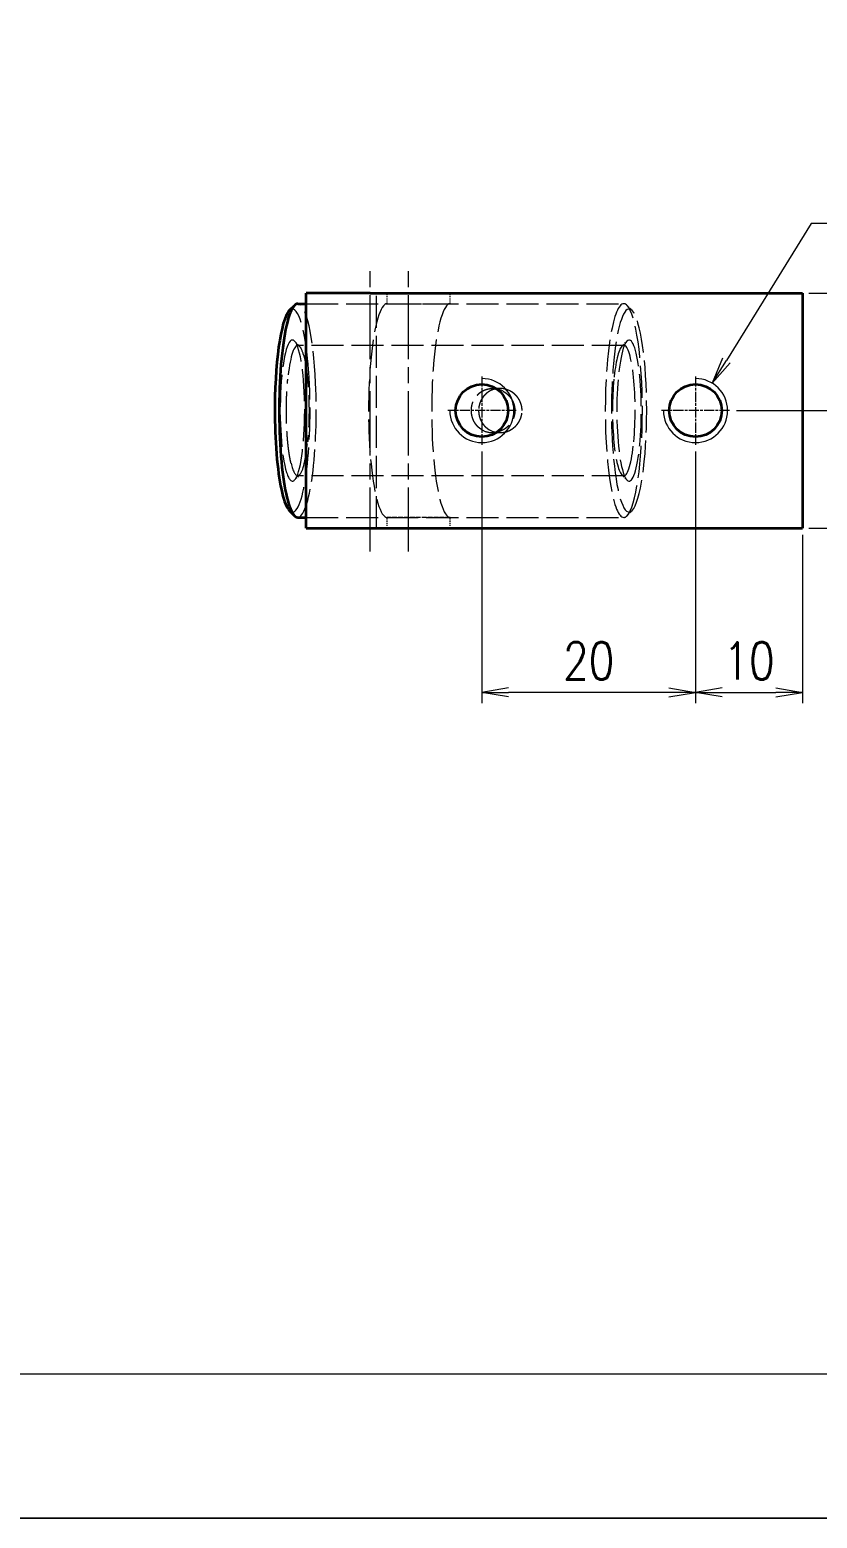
# Model space of a CAD drawing. Header units: inches. Extents: x 269 to 10986, y 1043 to 4337.
# Drawn here: x 9770.8 to 9844.6, y 3497.4 to 3636.7 of the extents above; entities that cross this region are included whole.
import ezdxf

# ---------------------------------------------------------------- set-up
doc = ezdxf.new("R2010")
doc.units = ezdxf.units.IN
doc.header["$MEASUREMENT"] = 0
doc.linetypes.add('AM_ISO02W050x2', pattern=[3.75, 3, -0.75])
doc.linetypes.add('AM_ISO08W050x2', pattern=[9, 6, -0.75, 1.5, -0.75])
for name, color, linetype, lineweight in [('中心线', 2, 'AM_ISO08W050x2', 18), ('图框', 7, 'Continuous', 18), ('标注线', 3, 'Continuous', 18), ('粗实线', 7, 'Continuous', 35), ('细实线', 3, 'Continuous', 18), ('虚线', 1, 'AM_ISO02W050x2', 18)]:
    doc.layers.add(name, color=color, linetype=linetype, lineweight=lineweight)
doc.layers.add('打印', color=7, linetype='Continuous', lineweight=15, plot=False)
doc.layers.add('打印-禁用', color=7, linetype='Continuous', lineweight=15, plot=False)
doc.styles.add('DIM', font='romans.shx', dxfattribs={"width": 0.8, "bigfont": 'bigfont.shx'})
doc.dimstyles.new('XR 1-1$0', dxfattribs={"dimtxt": 3.5, "dimasz": 2.5, "dimexe": 1, "dimexo": 0.625, "dimgap": 1.2, "dimtad": 1, "dimzin": 9, "dimdsep": 46, "dimtxsty": 'DIM', "dimblk": 'OPEN', "dimcen": 0, "dimclrd": 8, "dimclre": 8, "dimclrt": 2, "dimazin": 2, "dimtfac": 0.5, "dimtmove": 0, "dimatfit": 3, "dimldrblk": 'OPEN', "dimfxl": 0, "dimtolj": 2, "dimlwd": 18, "dimlwe": 18, "dimarcsym": 0})
doc.dimstyles.new('XR 1-1$3', dxfattribs={"dimtxt": 3.5, "dimasz": 2.5, "dimexe": 1, "dimexo": 0.625, "dimgap": 1.2, "dimtad": 1, "dimtoh": 1, "dimdsep": 46, "dimtxsty": 'DIM', "dimblk": 'OPEN', "dimcen": 0, "dimclrd": 8, "dimclre": 8, "dimclrt": 2, "dimazin": 2, "dimtfac": 0.5, "dimtofl": 0, "dimtmove": 0, "dimatfit": 3, "dimldrblk": 'OPEN', "dimfxl": 0, "dimtolj": 2, "dimlwd": 18, "dimlwe": 18, "dimarcsym": 0})

# ---------------------------------------------------------------- blocks, each defined once
blk = doc.blocks.new('GZDEH零件A3图框V01版')
at = {"layer": '图框', "linetype": 'Continuous'}
blk.add_line((2882.49, -1832.96), (3272.49, -1832.96), dxfattribs=at)
at = {"layer": '打印-禁用', "linetype": 'Continuous'}
blk.add_line((2857.49, -1846.46), (3277.49, -1846.46), dxfattribs=at)
blk = doc.blocks.new('DEH A3')
at = {"layer": '图框'}
blk.add_blockref('GZDEH零件A3图框V01版', (-2857.49, 1846.46), dxfattribs=at)
blk = doc.blocks.new('_Open')
at = {"color": 0, "linetype": 'ByBlock', "lineweight": -2}
for p, q in [((-1, 0.167), (0, 0)), ((-1, -0.167), (0, 0)), ((0, 0), (-1, 0))]:
    blk.add_line(p, q, dxfattribs=at)
blk = doc.blocks.new('*D174')
at = {"layer": 'Defpoints', "color": 0, "transparency": 16777216}
for p in [(9833.17, 3597.82), (9843.17, 3590.01), (9843.17, 3574.64)]:
    blk.add_point(p, dxfattribs=at)
at = {"layer": '标注线', "color": 8, "lineweight": 18, "transparency": 16777216}
for p, q in [((9833.17, 3597.19), (9833.17, 3573.64)), ((9843.17, 3589.39), (9843.17, 3573.64)), ((9835.67, 3574.64), (9840.67, 3574.64))]:
    blk.add_line(p, q, dxfattribs=at)
at = {"layer": '标注线', "color": 8, "lineweight": 18, "transparency": 16777216, "xscale": 2.5, "yscale": 2.5, "zscale": 2.5, "rotation": 180}
blk.add_blockref('_Open', (9833.17, 3574.64), dxfattribs=at)
at = {"layer": '标注线', "color": 8, "lineweight": 18, "transparency": 16777216, "xscale": 2.5, "yscale": 2.5, "zscale": 2.5}
blk.add_blockref('_Open', (9843.17, 3574.64), dxfattribs=at)
at = {"layer": '标注线', "color": 2, "transparency": 16777216, "insert": (9838.17, 3577.59), "char_height": 3.5, "attachment_point": 5, "style": 'DIM'}
blk.add_mtext('\\A2;10', dxfattribs=at)
blk = doc.blocks.new('*D175')
at = {"layer": 'Defpoints', "color": 0, "transparency": 16777216}
for p in [(9813.17, 3597.82), (9833.17, 3595.73), (9813.17, 3574.64)]:
    blk.add_point(p, dxfattribs=at)
at = {"layer": '标注线', "color": 8, "lineweight": 18, "transparency": 16777216}
for p, q in [((9813.17, 3597.19), (9813.17, 3573.64)), ((9833.17, 3595.11), (9833.17, 3573.64)), ((9830.67, 3574.64), (9815.67, 3574.64))]:
    blk.add_line(p, q, dxfattribs=at)
at = {"layer": '标注线', "color": 8, "lineweight": 18, "transparency": 16777216, "xscale": 2.5, "yscale": 2.5, "zscale": 2.5, "rotation": 180}
blk.add_blockref('_Open', (9813.17, 3574.64), dxfattribs=at)
at = {"layer": '标注线', "color": 8, "lineweight": 18, "transparency": 16777216, "xscale": 2.5, "yscale": 2.5, "zscale": 2.5}
blk.add_blockref('_Open', (9833.17, 3574.64), dxfattribs=at)
at = {"layer": '标注线', "color": 2, "transparency": 16777216, "insert": (9823.17, 3577.59), "char_height": 3.5, "attachment_point": 5, "style": 'DIM'}
blk.add_mtext('\\A2;20', dxfattribs=at)
blk = doc.blocks.new('*D176')
at = {"layer": 'Defpoints', "color": 0, "transparency": 16777216}
for p in [(9836.36, 3601.01), (9843.17, 3590.01), (9858.75, 3590.01)]:
    blk.add_point(p, dxfattribs=at)
at = {"layer": '标注线', "color": 8, "lineweight": 18, "transparency": 16777216}
for p, q in [((9836.99, 3601.01), (9859.75, 3601.01)), ((9858.75, 3598.51), (9858.75, 3592.51)), ((9843.79, 3590.01), (9859.75, 3590.01))]:
    blk.add_line(p, q, dxfattribs=at)
at = {"layer": '标注线', "color": 8, "lineweight": 18, "transparency": 16777216, "xscale": 2.5, "yscale": 2.5, "zscale": 2.5}
for p, rotation in [((9858.75, 3601.01), 90), ((9858.75, 3590.01), 270)]:
    blk.add_blockref('_Open', p, dxfattribs=dict(at, rotation=rotation))
at = {"layer": '标注线', "color": 2, "transparency": 16777216, "insert": (9855.8, 3595.51), "char_height": 3.5, "attachment_point": 5, "rotation": 90, "style": 'DIM'}
blk.add_mtext('\\A2;11', dxfattribs=at)
blk = doc.blocks.new('*D177')
at = {"layer": 'Defpoints', "color": 0, "transparency": 16777216}
for p in [(9843.17, 3612.01), (9843.17, 3590.01), (9871.99, 3590.01)]:
    blk.add_point(p, dxfattribs=at)
at = {"layer": '标注线', "color": 8, "lineweight": 18, "transparency": 16777216}
for p, q in [((9843.79, 3612.01), (9872.99, 3612.01)), ((9871.99, 3609.51), (9871.99, 3592.51)), ((9843.79, 3590.01), (9872.99, 3590.01))]:
    blk.add_line(p, q, dxfattribs=at)
at = {"layer": '标注线', "color": 8, "lineweight": 18, "transparency": 16777216, "xscale": 2.5, "yscale": 2.5, "zscale": 2.5}
for p, rotation in [((9871.99, 3612.01), 90), ((9871.99, 3590.01), 270)]:
    blk.add_blockref('_Open', p, dxfattribs=dict(at, rotation=rotation))
at = {"layer": '标注线', "color": 2, "transparency": 16777216, "insert": (9869.04, 3601.01), "char_height": 3.5, "attachment_point": 5, "rotation": 90, "style": 'DIM'}
blk.add_mtext('\\A2;22', dxfattribs=at)
blk = doc.blocks.new('*D178')
at = {"layer": 'Defpoints', "color": 0, "transparency": 16777216}
for p in [(9834.74, 3603.57), (9831.59, 3598.46)]:
    blk.add_point(p, dxfattribs=at)
at = {"layer": '标注线', "color": 8, "lineweight": 18, "transparency": 16777216}
for p, q in [((9843.99, 3618.52), (9836.06, 3605.69)), ((9856.39, 3618.52), (9843.99, 3618.52))]:
    blk.add_line(p, q, dxfattribs=at)
at = {"layer": '标注线', "color": 8, "lineweight": 18, "transparency": 16777216, "xscale": 2.5, "yscale": 2.5, "zscale": 2.5, "rotation": 238.2661581008761}
blk.add_blockref('_Open', (9834.74, 3603.57), dxfattribs=at)
at = {"layer": '标注线', "color": 2, "transparency": 16777216, "insert": (9850.79, 3621.47), "char_height": 3.5, "attachment_point": 5, "style": 'DIM'}
blk.add_mtext('\\A2;{\\Fromans,bigfont|c134;2-}M6', dxfattribs=at)

msp = doc.modelspace()

# ---------------------------------------------------------------- linework, layer by layer
at = {"layer": '中心线'}
for p, q in [((9802.716, 3587.815), (9802.716, 3614.215)), ((9806.291, 3587.815), (9806.291, 3614.215))]:
    msp.add_line(p, q, dxfattribs=at)
at = {"layer": '中心线', "ltscale": 0.159802}
for p, q in [((9813.167, 3604.211), (9813.167, 3597.819)), ((9833.167, 3604.211), (9833.167, 3597.819)), ((9816.363, 3601.015), (9809.971, 3601.015)), ((9836.363, 3601.015), (9829.971, 3601.015))]:
    msp.add_line(p, q, dxfattribs=at)
at = {"layer": '打印'}
msp.add_lwpolyline([(9611.507, 3794.354), (10031.507, 3794.354), (10031.507, 3497.354), (9611.507, 3497.354)], close=True, dxfattribs=at)
at = {"layer": '粗实线', "ltscale": 0.15}
for p, q in [((9802.716, 3612.015), (9796.716, 3612.015)), ((9796.716, 3590.015), (9802.716, 3590.015))]:
    msp.add_line(p, q, dxfattribs=at)
at = {"layer": '粗实线'}
for p, q in [((9796.716, 3590.015), (9796.716, 3612.015)), ((9802.716, 3612.015), (9843.167, 3612.015)), ((9843.167, 3612.015), (9843.167, 3590.015)), ((9802.716, 3590.015), (9843.167, 3590.015))]:
    msp.add_line(p, q, dxfattribs=at)
at = {"layer": '粗实线', "ltscale": 0.017136}
for p, q in [((9795.142, 3610.366), (9795.619, 3610.858)), ((9795.142, 3591.663), (9795.619, 3591.171))]:
    msp.add_line(p, q, dxfattribs=at)
at = {"layer": '粗实线', "ltscale": 0.019758}
msp.add_line((9795.926, 3611.015), (9796.716, 3611.015), dxfattribs=at)
at = {"layer": '粗实线', "ltscale": 0.019755}
msp.add_line((9795.926, 3591.015), (9796.716, 3591.015), dxfattribs=at)
at = {"layer": '粗实线'}
for centre in [(9813.167, 3601.015), (9833.167, 3601.015)]:
    msp.add_circle(centre, 2.458, dxfattribs=at)
msp.add_arc((9842.16, 3600.847), 48.374, 180.33965, 185.20282, dxfattribs=at)
for centre, major_axis, start_param, end_param in [((9795.926, 3601.015), (0, -10), 3.3188511, 5.212389), ((9795.926, 3601.015), (0, -10), 3.1416217, 3.3188511), ((9795.433, 3601.015), (0, 9.5), 0.1772573, 1.6186815), ((9795.433, 3601.015), (0, 9.5), 2.0707964, 2.9643386), ((9795.926, 3601.015), (0, -10), 5.212389, 6.1059258), ((9795.926, 3601.015), (0, -10), 6.1059258, 6.2832144)]:
    msp.add_ellipse(centre, major_axis=major_axis, ratio=0.1736482, start_param=start_param, end_param=end_param, dxfattribs=at)
at = {"layer": '细实线'}
for centre in [(9813.167, 3601.015), (9833.167, 3601.015)]:
    msp.add_arc(centre, 3, 180, 90, dxfattribs=at)
at = {"layer": '虚线'}
for p, q in [((9803.291, 3590.015), (9803.291, 3612.015)), ((9796.716, 3611.015), (9826.455, 3611.015)), ((9826.455, 3607.115), (9795.926, 3607.115)), ((9826.455, 3594.915), (9795.926, 3594.915)), ((9796.716, 3591.015), (9826.455, 3591.015))]:
    msp.add_line(p, q, dxfattribs=at)
at = {"layer": '虚线', "ltscale": 0.025}
for p, q in [((9804.297, 3611.015), (9804.297, 3612.015)), ((9810.205, 3611.015), (9810.205, 3612.015)), ((9804.297, 3590.015), (9804.297, 3591.015)), ((9810.205, 3590.015), (9810.205, 3591.015))]:
    msp.add_line(p, q, dxfattribs=at)
at = {"layer": '虚线', "ltscale": 0.147721}
for p, q in [((9804.297, 3611.015), (9810.205, 3611.015)), ((9810.205, 3591.015), (9804.297, 3591.015))]:
    msp.add_line(p, q, dxfattribs=at)
at = {"layer": '虚线', "ltscale": 0.017136}
for p, q in [((9827.238, 3610.366), (9826.761, 3610.858)), ((9796.112, 3607.019), (9795.635, 3607.511)), ((9826.268, 3607.019), (9826.745, 3607.511)), ((9796.112, 3595.01), (9795.635, 3594.518)), ((9826.268, 3595.01), (9826.745, 3594.518)), ((9827.238, 3591.663), (9826.761, 3591.171))]:
    msp.add_line(p, q, dxfattribs=at)
at = {"layer": '虚线', "ltscale": 0.017567}
msp.add_line((9814.156, 3603.082), (9814.859, 3603.082), dxfattribs=at)
at = {"layer": '虚线', "ltscale": 0.017553}
msp.add_line((9814.156, 3598.948), (9814.858, 3598.948), dxfattribs=at)
at = {"layer": '虚线'}
for centre, radius, start, end in [((9752.984, 3601.469), 44.089, 2.59835, 5.33545), ((9814.148, 3600.987), 2.094, 61.51939, 89.77419), ((9814.854, 3601.022), 2.06, 61.28806, 89.84842), ((9814.15, 3600.878), 1.93, 240.3512, 270.18599), ((9814.855, 3600.911), 1.963, 240.59715, 270.08806)]:
    msp.add_arc(centre, radius, start, end, dxfattribs=at)
for centre, major_axis, start_param, end_param in [((9795.433, 3601.015), (0, 9.5), 5.212389, 6.4604426), ((9795.926, 3601.015), (0, -10), 1.832035, 3.1416217), ((9804.297, 3601.015), (0, 10), 0, 3.1415927), ((9810.205, 3601.015), (0, 10), 0, 3.1415927), ((9826.455, 3601.015), (0, 10), 0.0000291, 3.1416217), ((9826.947, 3601.015), (0, 9.5), 6.1058166, 8.3539816), ((9826.455, 3601.015), (0, 10), 6.1058166, 6.2832144), ((9826.455, 3601.015), (0, 10), 3.3188511, 6.1058166), ((9826.947, 3601.015), (0, 9.5), 3.3188511, 6.1058166), ((9795.433, 3601.015), (0, -6.6), 2.9643357, 5.7831853), ((9826.947, 3601.015), (0, 6.6), 2.9643342, 6.460554), ((9795.926, 3601.015), (0, 6.1), 6.2831562, 7.3539816), ((9795.433, 3601.015), (0, -6.6), 0.1772596, 2.9643357), ((9795.926, 3601.015), (0, 6.1), 6.1059268, 6.2831562), ((9795.926, 3601.015), (0, 6.1), 5.7181045, 6.1059268), ((9826.455, 3601.015), (0, 6.1), 0.1773687, 1.0707963), ((9826.947, 3601.015), (0, 6.6), 0.1773687, 2.6415927), ((9826.455, 3601.015), (0, 6.1), 6.2831562, 6.460554), ((9826.455, 3601.015), (0, 6.1), 4.212389, 6.2831562), ((9826.455, 3601.015), (0, 6.1), 1.0707963, 2.9643342), ((9795.433, 3601.015), (0, 9.5), 2.9643386, 4.9736276), ((9795.926, 3601.015), (0, -10), 0.0000291, 1.832035), ((9795.926, 3601.015), (0, 6.1), 3.3188522, 4.212389), ((9826.455, 3601.015), (0, 6.1), 3.1415636, 4.212389), ((9795.926, 3601.015), (0, 6.1), 2.5106657, 3.1415636), ((9826.947, 3601.015), (0, 9.5), 2.0707963, 3.3188511), ((9795.433, 3601.015), (0, -6.6), 5.7831853, 6.4604449), ((9795.926, 3601.015), (0, 6.1), 3.1415636, 3.3188522), ((9826.455, 3601.015), (0, 6.1), 2.9643342, 3.1415636), ((9826.947, 3601.015), (0, 6.6), 2.6415927, 2.9643342), ((9826.455, 3601.015), (0, 10), 3.1416217, 3.3188511)]:
    msp.add_ellipse(centre, major_axis=major_axis, ratio=0.1736482, start_param=start_param, end_param=end_param, dxfattribs=at)
for points, knots in [([(9796.493, 3606.166), (9796.673, 3605.508), (9796.81, 3604.643), (9796.902, 3603.698), (9796.999, 3601.99), (9796.988, 3600.244), (9796.964, 3599.505), (9796.921, 3598.78), (9796.855, 3598.09)], [0, 0, 0, 0, 0, 0, 7.0337678, 7.0337678, 7.0337678, 12.2743261, 12.2743261, 12.2743261, 12.2743261, 12.2743261, 12.2743261]), ([(9795.301, 3596.089), (9795.289, 3596.138), (9795.278, 3596.187), (9795.264, 3596.248), (9795.241, 3596.356), (9795.219, 3596.467), (9795.211, 3596.512), (9795.188, 3596.634), (9795.166, 3596.761), (9795.156, 3596.821), (9795.136, 3596.945), (9795.117, 3597.074), (9795.104, 3597.164), (9795.085, 3597.299), (9795.068, 3597.432), (9795.06, 3597.499), (9795.044, 3597.629), (9795.03, 3597.761), (9795.022, 3597.829), (9795.012, 3597.923), (9795.003, 3598.019), (9795.001, 3598.039), (9794.997, 3598.078), (9794.993, 3598.118), (9794.992, 3598.138), (9794.986, 3598.202), (9794.98, 3598.263), (9794.978, 3598.286), (9794.973, 3598.346), (9794.968, 3598.408), (9794.966, 3598.426), (9794.964, 3598.462), (9794.961, 3598.498), (9794.959, 3598.516), (9794.956, 3598.555), (9794.953, 3598.595), (9794.952, 3598.615), (9794.949, 3598.655), (9794.946, 3598.695), (9794.945, 3598.715), (9794.94, 3598.775), (9794.936, 3598.836), (9794.934, 3598.877), (9794.928, 3598.957), (9794.923, 3599.038), (9794.921, 3599.079), (9794.916, 3599.167), (9794.911, 3599.255), (9794.91, 3599.281), (9794.906, 3599.37), (9794.901, 3599.459), (9794.899, 3599.501), (9794.896, 3599.587), (9794.892, 3599.673), (9794.891, 3599.716), (9794.887, 3599.803), (9794.884, 3599.891), (9794.883, 3599.935), (9794.881, 3600.019), (9794.878, 3600.096), (9794.878, 3600.132), (9794.876, 3600.193), (9794.875, 3600.256), (9794.874, 3600.277), (9794.873, 3600.32), (9794.872, 3600.363), (9794.872, 3600.385), (9794.87, 3600.486), (9794.869, 3600.587), (9794.868, 3600.714), (9794.867, 3600.835), (9794.866, 3600.96), (9794.866, 3601.005), (9794.866, 3601.097), (9794.867, 3601.189), (9794.867, 3601.234), (9794.868, 3601.326), (9794.869, 3601.412), (9794.869, 3601.451), (9794.87, 3601.532), (9794.872, 3601.616), (9794.872, 3601.648), (9794.875, 3601.781), (9794.878, 3601.915), (9794.88, 3602.004), (9794.888, 3602.273), (9794.9, 3602.551), (9794.909, 3602.74), (9794.929, 3603.104), (9794.954, 3603.453), (9794.968, 3603.626), (9794.981, 3603.784), (9794.996, 3603.939)], [0, 0, 0, 0, 0, 0, 0.654868, 0.654868, 0.654868, 1.3663994, 1.3663994, 1.3663994, 2.0804838, 2.0804838, 2.0804838, 2.7223894, 2.7223894, 2.7223894, 3.448148, 3.448148, 3.448148, 4.1764287, 4.1764287, 4.1764287, 4.361674, 4.361674, 4.361674, 4.5469193, 4.5469193, 4.5469193, 4.9562353, 4.9562353, 4.9562353, 5.1415157, 5.1415157, 5.1415157, 5.3267962, 5.3267962, 5.3267962, 5.5120768, 5.5120768, 5.5120768, 5.6973573, 5.6973573, 5.6973573, 6.0727263, 6.0727263, 6.0727263, 6.4480952, 6.4480952, 6.4480952, 6.859907, 6.859907, 6.859907, 7.2352724, 7.2352724, 7.2352724, 7.6180781, 7.6180781, 7.6180781, 8.0008838, 8.0008838, 8.0008838, 8.3838332, 8.3838332, 8.3838332, 8.5753213, 8.5753213, 8.5753213, 8.7668094, 8.7668094, 8.7668094, 9.4532105, 9.4532105, 9.4532105, 9.8380434, 9.8380434, 9.8380434, 10.2228763, 10.2228763, 10.2228763, 10.6114517, 10.6114517, 10.6114517, 11.0219294, 11.0219294, 11.0219294, 11.7930482, 11.7930482, 11.7930482, 13.3479217, 13.3479217, 13.3479217, 14.8626788, 14.8626788, 14.8626788, 14.8626788, 14.8626788, 14.8626788]), ([(9813.195, 3599.201), (9812.919, 3599.359), (9812.677, 3599.574), (9812.481, 3599.837), (9812.196, 3600.436), (9812.148, 3601.108), (9812.187, 3601.447), (9812.355, 3601.98), (9812.674, 3602.419), (9812.823, 3602.575), (9813.152, 3602.836), (9813.54, 3603), (9813.741, 3603.055), (9813.948, 3603.082), (9814.156, 3603.082)], [0, 0, 0, 0, 0, 0, 2.8442235, 2.8442235, 2.8442235, 5.7241461, 5.7241461, 5.7241461, 7.6259472, 7.6259472, 7.6259472, 9.4487793, 9.4487793, 9.4487793, 9.4487793, 9.4487793, 9.4487793]), ([(9814.859, 3603.082), (9814.602, 3603.082), (9814.347, 3603.041), (9814.101, 3602.958), (9813.646, 3602.717), (9813.29, 3602.343), (9813.143, 3602.129), (9812.975, 3601.778), (9812.889, 3601.4), (9812.87, 3601.271), (9812.861, 3601.143), (9812.861, 3601.015)], [0, 0, 0, 0, 0, 0, 2.245751, 2.245751, 2.245751, 4.4926721, 4.4926721, 4.4926721, 5.6045727, 5.6045727, 5.6045727, 5.6045727, 5.6045727, 5.6045727]), ([(9815.147, 3602.829), (9815.44, 3602.671), (9815.702, 3602.457), (9815.92, 3602.194), (9816.187, 3601.694), (9816.27, 3601.14), (9816.271, 3600.915), (9816.21, 3600.47), (9816.031, 3600.058), (9815.914, 3599.866), (9815.569, 3599.439), (9815.104, 3599.137), (9814.798, 3599.011), (9814.476, 3598.948), (9814.156, 3598.948)], [0, 0, 0, 0, 0, 0, 2.8800212, 2.8800212, 2.8800212, 4.8071365, 4.8071365, 4.8071365, 6.7329302, 6.7329302, 6.7329302, 9.5271338, 9.5271338, 9.5271338, 9.5271338, 9.5271338, 9.5271338]), ([(9816.932, 3601.015), (9816.932, 3601.281), (9816.888, 3601.548), (9816.8, 3601.805), (9816.587, 3602.202), (9816.281, 3602.527), (9816.145, 3602.643), (9815.999, 3602.744), (9815.843, 3602.829)], [0, 0, 0, 0, 0, 0, 2.311246, 2.311246, 2.311246, 3.8459835, 3.8459835, 3.8459835, 3.8459835, 3.8459835, 3.8459835]), ([(9812.861, 3601.015), (9812.861, 3600.748), (9812.901, 3600.482), (9812.983, 3600.225), (9813.181, 3599.829), (9813.472, 3599.503), (9813.601, 3599.386), (9813.742, 3599.285), (9813.892, 3599.201)], [0, 0, 0, 0, 0, 0, 2.3059072, 2.3059072, 2.3059072, 3.8266835, 3.8266835, 3.8266835, 3.8266835, 3.8266835, 3.8266835]), ([(9814.858, 3598.948), (9815.116, 3598.948), (9815.375, 3598.989), (9815.626, 3599.072), (9816.095, 3599.312), (9816.471, 3599.684), (9816.628, 3599.898), (9816.809, 3600.249), (9816.901, 3600.629), (9816.922, 3600.757), (9816.932, 3600.886), (9816.932, 3601.015)], [0, 0, 0, 0, 0, 0, 2.2559479, 2.2559479, 2.2559479, 4.5188696, 4.5188696, 4.5188696, 5.632478, 5.632478, 5.632478, 5.632478, 5.632478, 5.632478])]:
    msp.add_open_spline(points, degree=5, knots=knots, dxfattribs=at)

# ---------------------------------------------------------------- block references
at = {"layer": '图框'}
msp.add_blockref('DEH A3', (9611.507, 3497.354), dxfattribs=at)

# ---------------------------------------------------------------- dimensions: what is measured, and where the dimension line sits
at = {"layer": '标注线'}
dim = msp.add_diameter_dim_2p(p1=(9831.589, 3598.463), p2=(9834.745, 3603.566), text='{\\Fromans,bigfont|c134;2-}<>', dimstyle='XR 1-1$3', override={"dimpost": 'M<>'}, dxfattribs=at)
dim.commit()
dim.dimension.update_dxf_attribs({"geometry": '*D178', "text_midpoint": (9850.79, 3618.515), "dimtype": 163})
dim = msp.add_linear_dim(base=(9871.993, 3590.015), p1=(9843.167, 3612.015), p2=(9843.167, 3590.015), angle=90, dimstyle='XR 1-1$0', dxfattribs=at)
dim.commit()
dim.dimension.update_dxf_attribs({"geometry": '*D177', "text_midpoint": (9871.993, 3601.015), "dimtype": 160})
dim = msp.add_linear_dim(base=(9858.745, 3590.015), p1=(9836.363, 3601.015), p2=(9843.167, 3590.015), angle=90, dimstyle='XR 1-1$0', dxfattribs=at)
dim.commit()
dim.dimension.update_dxf_attribs({"geometry": '*D176', "text_midpoint": (9855.795, 3595.515)})
for base, p1, p2, picture, middle in [((9813.167, 3574.639), (9833.167, 3595.731), (9813.167, 3597.819), '*D175', (9823.167, 3577.589)), ((9843.167, 3574.639), (9833.167, 3597.819), (9843.167, 3590.015), '*D174', (9838.167, 3577.589))]:
    dim = msp.add_linear_dim(base=base, p1=p1, p2=p2, dimstyle='XR 1-1$0', dxfattribs=at)
    dim.commit()
    dim.dimension.update_dxf_attribs({"geometry": picture, "text_midpoint": middle})

doc.saveas('drawing.dxf')
